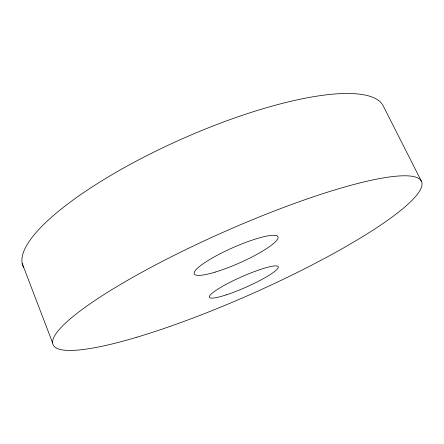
<?xml version="1.0" encoding="UTF-8"?>
<svg xmlns="http://www.w3.org/2000/svg" width="444" height="444" viewBox="0 0 444 444"><rect width="100%" height="100%" fill="white"/><g stroke="black" fill="none" stroke-linecap="round" stroke-linejoin="round"><path stroke-width="0.67" d="M421.428 181.274L383.322 106.066A197.13 52.153 -23.9 0 0 178.732 140.376A197.13 52.153 -23.9 0 0 23.765 267.615M22.2 263.42L52.625 342.962M226.595 294.761A37.668 5.633 -23.9 0 0 278.333 267.127A37.668 5.633 -23.9 0 0 226.512 284.143A37.668 5.633 -23.9 0 0 226.595 294.761M215.201 272.105A45.776 8.319 -23.9 0 0 278.111 237.407A45.776 8.319 -23.9 0 0 215.085 256.438A45.776 8.319 -23.9 0 0 215.201 272.105M136.885 337.196A201.493 33.944 -23.9 0 0 421.8 186.025A201.493 33.944 -23.9 0 0 153.258 266.139A201.493 33.944 -23.9 0 0 136.885 337.196"/></g></svg>
